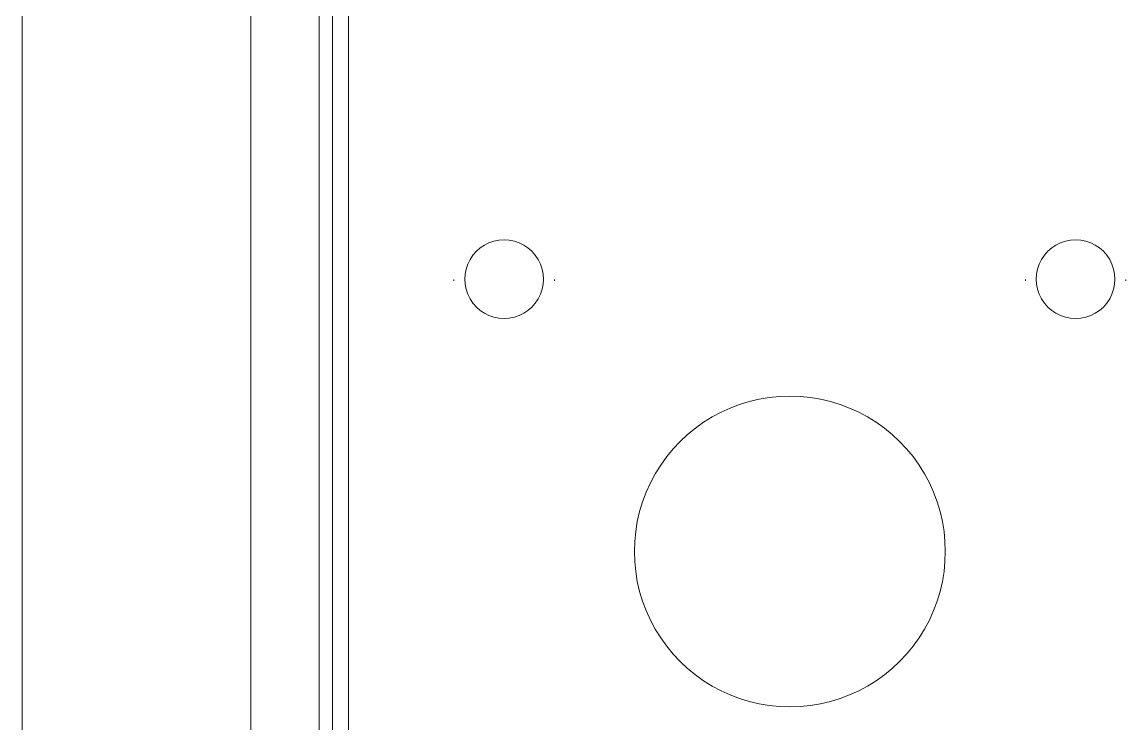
# Model space of a CAD drawing. Header units: inches. Extents: x 3268 to 7018, y 976 to 6708.
# Drawn here: x 5659.25 to 5664.079, y 3500.469 to 3503.539 of the extents above; entities that cross this region are included whole.
import ezdxf

# ---------------------------------------------------------------- set-up
doc = ezdxf.new("R2010")
doc.units = ezdxf.units.IN
doc.header["$MEASUREMENT"] = 0
for name, color, linetype, lineweight in [('G-IMPT', 8, 'Continuous', 9), ('I-WALL', 2, 'Continuous', 9), ('Q-CASE', 31, 'Continuous', 9), ('Q-SPCQ', 91, 'Continuous', 9)]:
    doc.layers.add(name, color=color, linetype=linetype, lineweight=lineweight)

# ---------------------------------------------------------------- blocks, each defined once
blk = doc.blocks.new('Main Locker for Revit - LKR-1_10_autocad_dwg_PRT-002-1-V18-Overall Retail Plan Opt 2')
at = {"layer": 'G-IMPT', "color": 133}
blk.add_line((-1.9693, -6.6052), (-1.9693, 15.5198), dxfattribs=at)
blk = doc.blocks.new('Main Locker for Revit - LKR-1_10_autocad_dwg_PRT-002-1$1$ATF-V19-Overall Retail Plan Opt 2')
blk.add_blockref('Main Locker for Revit - LKR-1_10_autocad_dwg_PRT-002-1-V18-Overall Retail Plan Opt 2', (0, 0))
blk = doc.blocks.new('Main Locker for Revit - LKR-1_10_autocad_dwg_PRT-004-1-9311836-Overall Retail Plan Opt 2')
at = {"layer": 'G-IMPT', "color": 133}
for p, q in [((-1.9103, 15.4547), (-1.9103, -6.5987)), ((-1.9103, 15.4547), (-1.9103, -6.5987)), ((-1.8413, -6.5963), (-1.8413, 15.4571)), ((-0.5903, -3.7941), (-0.5903, -3.7952)), ((0.7697, -3.7952), (0.7697, -3.7941))]:
    blk.add_line(p, q, dxfattribs=at)
for centre, major_axis, start_param, end_param in [((-1.1603, -2.6008), (0.172, 0), 1.570796, 4.712389), ((-1.1603, -2.6008), (0.172, 0), 4.712389, 7.853982), ((1.3397, -2.6008), (0.172, 0), 1.570796, 4.712389), ((1.3397, -2.6008), (0.172, 0), 4.712389, 7.853982), ((0.0897, -3.792), (0.68, 0), 1.570796, 4.712389), ((0.0897, -3.792), (0.68, 0), 4.712389, 7.853982)]:
    blk.add_ellipse(centre, major_axis=major_axis, ratio=0.999391, start_param=start_param, end_param=end_param, dxfattribs=at)
blk = doc.blocks.new('Main Locker for Revit - LKR-1_10_autocad_dwg_S-0420-1-9311837-Overall Retail Plan Opt 2')
at = {"layer": 'G-IMPT', "color": 133}
for p, q in [((1.1197, -2.6028), (1.1197, -2.6079)), ((1.1682, -2.6009), (1.1682, -2.6013)), ((1.5112, -2.6013), (1.5112, -2.6009)), ((1.5597, -2.6079), (1.5597, -2.6028))]:
    blk.add_line(p, q, dxfattribs=at)
blk = doc.blocks.new('Main Locker for Revit - LKR-1_10_autocad_dwg_S-0420-1-V20-Overall Retail Plan Opt 2')
at = {"layer": 'G-IMPT', "color": 133}
for p, q in [((-1.3803, -2.6028), (-1.3803, -2.6079)), ((-1.3318, -2.6009), (-1.3318, -2.6013)), ((-0.9888, -2.6013), (-0.9888, -2.6009)), ((-0.9403, -2.6079), (-0.9403, -2.6028))]:
    blk.add_line(p, q, dxfattribs=at)
blk = doc.blocks.new('Main Locker for Revit - LKR-1_10_autocad_dwg_PRT-004-1$1$ATF-9311840-Overall Retail Plan Opt 2')
for name in ['Main Locker for Revit - LKR-1_10_autocad_dwg_PRT-004-1-9311836-Overall Retail Plan Opt 2', 'Main Locker for Revit - LKR-1_10_autocad_dwg_S-0420-1-V20-Overall Retail Plan Opt 2', 'Main Locker for Revit - LKR-1_10_autocad_dwg_S-0420-1-9311837-Overall Retail Plan Opt 2']:
    blk.add_blockref(name, (0, 0))
blk = doc.blocks.new('Main Locker for Revit - LKR-1_10_autocad_dwg_LKR-1_10_A-9311910-Overall Retail Plan Opt 2')
for name in ['Main Locker for Revit - LKR-1_10_autocad_dwg_PRT-002-1$1$ATF-V19-Overall Retail Plan Opt 2', 'Main Locker for Revit - LKR-1_10_autocad_dwg_PRT-004-1$1$ATF-9311840-Overall Retail Plan Opt 2']:
    blk.add_blockref(name, (0, 0))
blk = doc.blocks.new('Main Locker for Revit - LKR-1_10_autocad_dwg-9311801-Overall Retail Plan Opt 2')
blk.add_blockref('Main Locker for Revit - LKR-1_10_autocad_dwg_LKR-1_10_A-9311910-Overall Retail Plan Opt 2', (0, 0))
blk = doc.blocks.new('Main Locker for Revit - Main Locker for Revit-9311911-Overall Retail Plan Opt 2')
blk.add_blockref('Main Locker for Revit - LKR-1_10_autocad_dwg-9311801-Overall Retail Plan Opt 2', (1.9693, -15.5823))
blk = doc.blocks.new('SURROUND - SURROUND-11874622-Overall Retail Plan Opt 2')
at = {"layer": 'Q-CASE', "color": 133}
for p, q in [((5671.1878, 3516.6486), (5671.1878, 3493.8986)), ((5672.1878, 3492.8986), (5672.1878, 3516.6486))]:
    blk.add_line(p, q, dxfattribs=at)
blk = doc.blocks.new('Arch_5 Points - Units and Amenities_v2022_rvt-1-Overall Retail Plan Opt 2')
at = {"layer": 'I-WALL', "color": 53, "lineweight": 15}
blk.add_line((5659.2503, 3499.5236), (5659.2503, 3503.7736), dxfattribs=at)
at = {"layer": 'Q-CASE', "color": 133, "lineweight": 9}
blk.add_blockref('SURROUND - SURROUND-11874622-Overall Retail Plan Opt 2', (-11.9375, 5), dxfattribs=at)
at = {"layer": 'Q-SPCQ', "color": 133, "lineweight": 9}
blk.add_blockref('Main Locker for Revit - Main Locker for Revit-9311911-Overall Retail Plan Opt 2', (5660.5497, 3520.5976), dxfattribs=at)

msp = doc.modelspace()

# ---------------------------------------------------------------- block references
at = {"lineweight": 5}
msp.add_blockref('Arch_5 Points - Units and Amenities_v2022_rvt-1-Overall Retail Plan Opt 2', (0, 0), dxfattribs=at)

doc.saveas('drawing.dxf')
